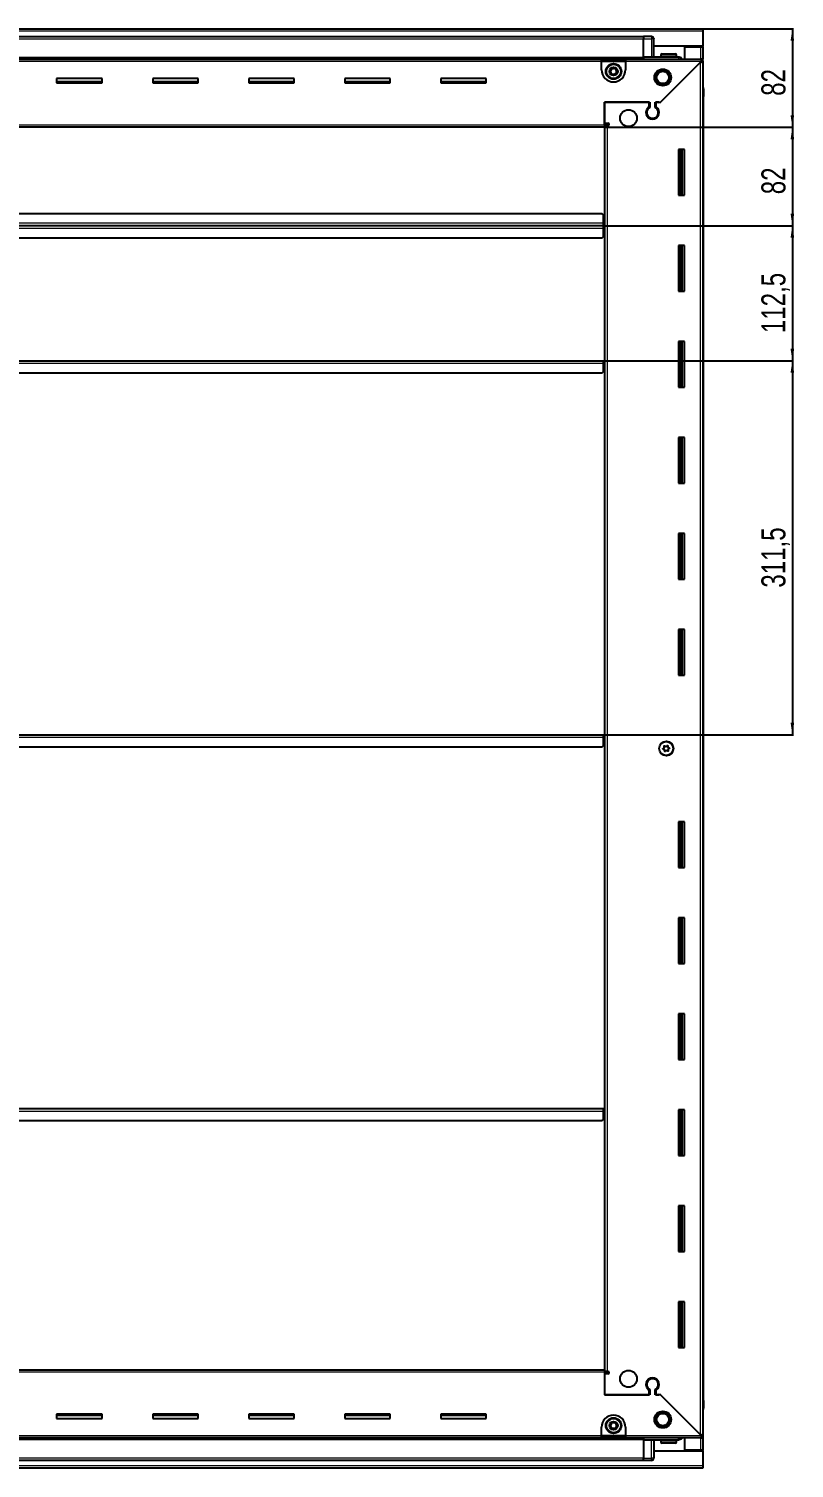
# Model space of a CAD drawing. Header units: millimetres. Extents: x 1315 to 5239, y -645 to 1979.
# Drawn here: x 4601 to 5239, y 577 to 1776 of the extents above; entities that cross this region are included whole.
import ezdxf

# ---------------------------------------------------------------- set-up
doc = ezdxf.new("R2010")
doc.units = ezdxf.units.MM
doc.layers.add('FORMAT', color=7, linetype='Continuous')
doc.styles.add('SLDTEXTSTYLE0', font='TXT', dxfattribs={"width": 0.75})
doc.dimstyles.new('SLDDIMSTYLE0', dxfattribs={"dimtxt": 20, "dimasz": 10, "dimexe": 0, "dimexo": 0.0625, "dimgap": 5, "dimtad": 2, "dimdec": 1, "dimrnd": 1e-09, "dimzin": 12, "dimdsep": 46, "dimtxsty": 'SLDTEXTSTYLE0', "dimsah": 1, "dimcen": 0.09, "dimadec": 0, "dimazin": 3, "dimtfac": 1, "dimtofl": 0, "dimtmove": 0, "dimatfit": 3, "dimfxl": 0, "dimfrac": 2, "dimtolj": 1, "dimtzin": 12, "dimarcsym": 0})

# ---------------------------------------------------------------- blocks, each defined once
blk = doc.blocks.new('_D_7')
at = {"layer": 'FORMAT'}
for p, q in [((5163.2, 1775.8), (5238.7, 1775.8)), ((5237.7, 1775.8), (5237.7, 1693.8)), ((5081.2, 1693.8), (5238.7, 1693.8))]:
    blk.add_line(p, q, dxfattribs=at)
for points in [[(5237.7, 1775.8), (5236.2, 1765.8), (5239.2, 1765.8)], [(5237.7, 1693.8), (5239.2, 1703.8), (5236.2, 1703.8)]]:
    blk.add_solid(points, dxfattribs=at)
at = {"layer": 'FORMAT', "insert": (5211.9, 1720), "char_height": 20, "attachment_point": 1, "rotation": 90, "style": 'SLDTEXTSTYLE0'}
blk.add_mtext('82', dxfattribs=at)
blk = doc.blocks.new('_D_8')
at = {"layer": 'FORMAT'}
for p, q in [((5080.2, 1499.3), (5238.7, 1499.3)), ((5237.7, 1499.3), (5237.7, 1187.8)), ((5080.2, 1187.8), (5238.7, 1187.8))]:
    blk.add_line(p, q, dxfattribs=at)
for points in [[(5237.7, 1499.3), (5236.2, 1489.3), (5239.2, 1489.3)], [(5237.7, 1187.8), (5239.2, 1197.8), (5236.2, 1197.8)]]:
    blk.add_solid(points, dxfattribs=at)
at = {"layer": 'FORMAT', "insert": (5211.9, 1310.3), "char_height": 20, "attachment_point": 1, "rotation": 90, "style": 'SLDTEXTSTYLE0'}
blk.add_mtext('311,5', dxfattribs=at)
blk = doc.blocks.new('_D_9')
at = {"layer": 'FORMAT'}
for p, q in [((5080.2, 1611.8), (5238.7, 1611.8)), ((5237.7, 1611.8), (5237.7, 1499.3)), ((5080.2, 1499.3), (5238.7, 1499.3))]:
    blk.add_line(p, q, dxfattribs=at)
for points in [[(5237.7, 1611.8), (5236.2, 1601.8), (5239.2, 1601.8)], [(5237.7, 1499.3), (5239.2, 1509.3), (5236.2, 1509.3)]]:
    blk.add_solid(points, dxfattribs=at)
at = {"layer": 'FORMAT', "insert": (5211.9, 1522.3), "char_height": 20, "attachment_point": 1, "rotation": 90, "style": 'SLDTEXTSTYLE0'}
blk.add_mtext('112,5', dxfattribs=at)
blk = doc.blocks.new('_D_10')
at = {"layer": 'FORMAT'}
for p, q in [((5081.2, 1693.8), (5238.7, 1693.8)), ((5237.7, 1693.8), (5237.7, 1611.8)), ((5080.2, 1611.8), (5238.7, 1611.8))]:
    blk.add_line(p, q, dxfattribs=at)
for points in [[(5237.7, 1693.8), (5236.2, 1683.8), (5239.2, 1683.8)], [(5237.7, 1611.8), (5239.2, 1621.8), (5236.2, 1621.8)]]:
    blk.add_solid(points, dxfattribs=at)
at = {"layer": 'FORMAT', "insert": (5211.9, 1638), "char_height": 20, "attachment_point": 1, "rotation": 90, "style": 'SLDTEXTSTYLE0'}
blk.add_mtext('82', dxfattribs=at)

msp = doc.modelspace()

# ---------------------------------------------------------------- linework, layer by layer
at = {"color": 7, "linetype": 'Continuous', "lineweight": 25}
for p, q in [((3964.2, 1775.82), (5163.2, 1775.82)), ((5163.2, 1775.82), (5163.2, 1773.72)), ((5113.7, 1769.17), (4013.7, 1769.17)), ((5113.7, 1769.32), (5113.7, 1769.32)), ((5120.2, 1769.32), (5113.7, 1769.32)), ((5120.2, 1769.32), (5113.7, 1769.32)), ((5113.7, 1769.32), (5113.7, 1767.32)), ((5113.7, 1752.32), (5113.7, 1767.32)), ((5122.2, 1767.32), (5122.2, 1767.32)), ((5122.2, 1752.32), (5122.2, 1767.32)), ((5163.2, 1773.72), (5163.2, 1761.32)), ((4013.7, 1751.17), (5113.7, 1751.17)), ((4048.7, 1750.57), (5078.7, 1750.57)), ((5078.7, 1748.47), (5078.7, 1750.57)), ((5078.7, 1750.57), (5098.7, 1750.57)), ((5098.7, 1750.57), (5162.2, 1750.57)), ((5098.7, 1750.57), (5098.7, 1748.47)), ((5113.7, 1752.32), (5113.7, 1751.82)), ((5142.7, 1752.32), (5113.7, 1752.32)), ((5113.7, 1752.29), (5113.78, 1750.57)), ((5163.2, 1761.32), (5122.2, 1761.32)), ((5128.2, 1754.22), (5128.2, 1752.32)), ((5129, 1755.02), (5140.4, 1755.02)), ((5141.2, 1752.32), (5141.2, 1754.22)), ((5148.2, 1760.82), (5161.1, 1760.82)), ((5148.2, 1750.57), (5148.2, 1760.82)), ((5161.1, 1760.82), (5163.2, 1760.82)), ((5161.7, 1760.82), (5161.7, 1761.32)), ((5162.2, 1749.07), (5162.2, 1750.57)), ((5162.2, 1750.57), (5163.2, 1750.57)), ((5163.2, 1760.82), (5163.2, 1761.32)), ((5163.2, 1760.82), (5163.2, 1750.57)), ((5163.2, 1749.07), (5163.2, 1750.57)), ((5078.7, 1749.07), (5098.7, 1749.07)), ((5078.7, 1741.57), (5078.7, 1748.47)), ((5098.7, 1748.47), (5098.7, 1741.57)), ((5161.1, 1747.97), (5127, 1713.87)), ((5127.7, 1714.57), (5161.6, 1748.47)), ((5161.7, 1748.57), (5163.2, 1748.57)), ((5162.2, 1749.07), (5163.2, 1749.07)), ((5163.2, 1749.07), (5163.2, 1748.57)), ((5163.2, 1748.57), (5163.2, 604.07)), ((4662.7, 1734.32), (4624.7, 1734.32)), ((4624.7, 1734.32), (4624.7, 1730.82)), ((4662.7, 1731.57), (4624.7, 1731.57)), ((4624.7, 1730.82), (4662.7, 1730.82)), ((4662.7, 1730.82), (4662.7, 1734.32)), ((4742.7, 1734.32), (4704.7, 1734.32)), ((4704.7, 1734.32), (4704.7, 1730.82)), ((4742.7, 1731.57), (4704.7, 1731.57)), ((4704.7, 1730.82), (4742.7, 1730.82)), ((4742.7, 1730.82), (4742.7, 1734.32)), ((4822.7, 1734.32), (4784.7, 1734.32)), ((4784.7, 1734.32), (4784.7, 1730.82)), ((4822.7, 1731.57), (4784.7, 1731.57)), ((4784.7, 1730.82), (4822.7, 1730.82)), ((4822.7, 1730.82), (4822.7, 1734.32)), ((4902.7, 1734.32), (4864.7, 1734.32)), ((4864.7, 1734.32), (4864.7, 1730.82)), ((4902.7, 1731.57), (4864.7, 1731.57)), ((4864.7, 1730.82), (4902.7, 1730.82)), ((4902.7, 1730.82), (4902.7, 1734.32)), ((4982.7, 1734.32), (4944.7, 1734.32)), ((4944.7, 1734.32), (4944.7, 1730.82)), ((4982.7, 1731.57), (4944.7, 1731.57)), ((4944.7, 1730.82), (4982.7, 1730.82)), ((4982.7, 1730.82), (4982.7, 1734.32)), ((5163.2, 1727.15), (5163.2, 1727.15)), ((5081.2, 1714.57), (5118.9, 1714.57)), ((5081.2, 1695.92), (5081.2, 1714.57)), ((5081.2, 1714.57), (5081.2, 1697.32)), ((5118.2, 1714.57), (5081.2, 1714.57)), ((5118.2, 1714.57), (5118.2, 1710.68)), ((5118.9, 1714.57), (5118.9, 1710.29)), ((5123.5, 1714.57), (5127.7, 1714.57)), ((5123.5, 1710.29), (5123.5, 1714.57)), ((5126.3, 1714.57), (5124.2, 1714.57)), ((5124.2, 1710.68), (5124.2, 1714.57)), ((5127, 1713.87), (5126.3, 1714.57)), ((5163.2, 1719.32), (5163.7, 1719.32)), ((5163.55, 633.32), (5163.55, 1719.32)), ((5163.7, 1725.82), (5163.7, 1719.32)), ((5163.7, 1719.32), (5163.7, 1725.82)), ((5163.7, 1719.32), (5163.7, 1719.32)), ((5163.7, 1719.32), (5163.7, 1719.32)), ((5081.2, 1693.82), (4046.2, 1693.82)), ((5081.2, 1697.32), (5084.05, 1697.32)), ((5083.2, 1696.32), (5081.2, 1696.32)), ((5081.2, 1695.92), (5081.2, 1693.82)), ((5081.2, 1695.32), (5083.3, 1695.32)), ((5081.2, 1693.82), (5081.2, 658.82)), ((5083.2, 1695.32), (5083.2, 1696.32)), ((5084.05, 1695.32), (5083.3, 1695.32)), ((5123.2, 1701.71), (5123.2, 1700.95)), ((5142.7, 1675.32), (5142.7, 1637.32)), ((5147.7, 1675.32), (5142.7, 1675.32)), ((5143.73, 1675.32), (5143.73, 1637.32)), ((5143.76, 1675.32), (5143.76, 1637.32)), ((5145.55, 1675.32), (5145.55, 1637.32)), ((5147.7, 1637.32), (5147.7, 1675.32)), ((5142.7, 1637.32), (5147.7, 1637.32)), ((5079.2, 1621.82), (4048.2, 1621.82)), ((5080.2, 1620.82), (5079.2, 1621.82)), ((5080.2, 1613.92), (5080.2, 1620.82)), ((5080.2, 1611.82), (4047.2, 1611.82)), ((5080.45, 1614.67), (5080.2, 1614.67)), ((5080.2, 1613.92), (5080.2, 1611.82)), ((5080.2, 1611.82), (5080.2, 1609.72)), ((5080.2, 1602.82), (5080.2, 1609.72)), ((5080.2, 1608.97), (5080.45, 1608.97)), ((5080.45, 1611.82), (5080.45, 1614.67)), ((5080.45, 1608.97), (5080.45, 1611.82)), ((5081.2, 1611.82), (5080.45, 1611.82)), ((4048.2, 1601.82), (5079.2, 1601.82)), ((5079.2, 1601.82), (5080.2, 1602.82)), ((5142.7, 1595.32), (5142.7, 1557.32)), ((5147.7, 1595.32), (5142.7, 1595.32)), ((5143.73, 1595.32), (5143.73, 1557.32)), ((5143.76, 1595.32), (5143.76, 1557.32)), ((5145.55, 1595.32), (5145.55, 1557.32)), ((5147.7, 1557.32), (5147.7, 1595.32)), ((5142.7, 1557.32), (5147.7, 1557.32)), ((5142.7, 1515.32), (5142.7, 1477.32)), ((5147.7, 1515.32), (5142.7, 1515.32)), ((5143.73, 1515.32), (5143.73, 1477.32)), ((5143.76, 1515.32), (5143.76, 1477.32)), ((5145.55, 1515.32), (5145.55, 1477.32)), ((5147.7, 1477.32), (5147.7, 1515.32)), ((4047.2, 1499.32), (5080.2, 1499.32)), ((5080.2, 1499.32), (5080.2, 1497.22)), ((5080.45, 1496.47), (5080.45, 1499.32)), ((5080.45, 1499.32), (5081.2, 1499.32)), ((4048.2, 1489.32), (5079.2, 1489.32)), ((5079.2, 1489.32), (5080.2, 1490.32)), ((5080.2, 1490.32), (5080.2, 1497.22)), ((5080.2, 1496.47), (5080.45, 1496.47)), ((5142.7, 1477.32), (5147.7, 1477.32)), ((5142.7, 1435.32), (5142.7, 1397.32)), ((5147.7, 1435.32), (5142.7, 1435.32)), ((5143.73, 1435.32), (5143.73, 1397.32)), ((5143.76, 1435.32), (5143.76, 1397.32)), ((5145.55, 1435.32), (5145.55, 1397.32)), ((5147.7, 1397.32), (5147.7, 1435.32)), ((5142.7, 1397.32), (5147.7, 1397.32)), ((5142.7, 1355.32), (5142.7, 1317.32)), ((5147.7, 1355.32), (5142.7, 1355.32)), ((5143.73, 1355.32), (5143.73, 1317.32)), ((5143.76, 1355.32), (5143.76, 1317.32)), ((5145.55, 1355.32), (5145.55, 1317.32)), ((5147.7, 1317.32), (5147.7, 1355.32)), ((5142.7, 1317.32), (5147.7, 1317.32)), ((5142.7, 1275.32), (5142.7, 1237.32)), ((5147.7, 1275.32), (5142.7, 1275.32)), ((5143.73, 1275.32), (5143.73, 1237.32)), ((5143.76, 1275.32), (5143.76, 1237.32)), ((5145.55, 1275.32), (5145.55, 1237.32)), ((5147.7, 1237.32), (5147.7, 1275.32)), ((5142.7, 1237.32), (5147.7, 1237.32)), ((4047.2, 1187.82), (5080.2, 1187.82)), ((5080.2, 1187.82), (5080.2, 1185.72)), ((5080.45, 1184.97), (5080.45, 1187.82)), ((5080.45, 1187.82), (5081.2, 1187.82)), ((4048.2, 1177.82), (5079.2, 1177.82)), ((5079.2, 1177.82), (5080.2, 1178.82)), ((5080.2, 1178.82), (5080.2, 1185.72)), ((5080.2, 1184.97), (5080.45, 1184.97)), ((5142.7, 1115.32), (5142.7, 1077.32)), ((5147.7, 1115.32), (5142.7, 1115.32)), ((5143.73, 1115.32), (5143.73, 1077.32)), ((5143.76, 1115.32), (5143.76, 1077.32)), ((5145.55, 1115.32), (5145.55, 1077.32)), ((5147.7, 1077.32), (5147.7, 1115.32)), ((5142.7, 1077.32), (5147.7, 1077.32)), ((5142.7, 1035.32), (5142.7, 997.32)), ((5147.7, 1035.32), (5142.7, 1035.32)), ((5143.73, 1035.32), (5143.73, 997.32)), ((5143.76, 1035.32), (5143.76, 997.32)), ((5145.55, 1035.32), (5145.55, 997.32)), ((5147.7, 997.32), (5147.7, 1035.32)), ((5142.7, 997.32), (5147.7, 997.32)), ((5142.7, 955.32), (5142.7, 917.32)), ((5147.7, 955.32), (5142.7, 955.32)), ((5143.73, 955.32), (5143.73, 917.32)), ((5143.76, 955.32), (5143.76, 917.32)), ((5145.55, 955.32), (5145.55, 917.32)), ((5147.7, 917.32), (5147.7, 955.32)), ((5142.7, 917.32), (5147.7, 917.32)), ((4047.2, 876.32), (5080.2, 876.32)), ((5080.2, 876.32), (5080.2, 874.22)), ((5080.45, 873.47), (5080.45, 876.32)), ((5080.45, 876.32), (5081.2, 876.32)), ((5142.7, 875.32), (5142.7, 837.32)), ((5147.7, 875.32), (5142.7, 875.32)), ((5143.73, 875.32), (5143.73, 837.32)), ((5143.76, 875.32), (5143.76, 837.32)), ((5145.55, 875.32), (5145.55, 837.32)), ((5147.7, 837.32), (5147.7, 875.32)), ((4048.2, 866.32), (5079.2, 866.32)), ((5079.2, 866.32), (5080.2, 867.32)), ((5080.2, 867.32), (5080.2, 874.22)), ((5080.2, 873.47), (5080.45, 873.47)), ((5142.7, 837.32), (5147.7, 837.32)), ((5142.7, 795.32), (5142.7, 757.32)), ((5147.7, 795.32), (5142.7, 795.32)), ((5143.73, 795.32), (5143.73, 757.32)), ((5143.76, 795.32), (5143.76, 757.32)), ((5145.55, 795.32), (5145.55, 757.32)), ((5147.7, 757.32), (5147.7, 795.32)), ((5142.7, 757.32), (5147.7, 757.32)), ((5142.7, 715.32), (5142.7, 677.32)), ((5147.7, 715.32), (5142.7, 715.32)), ((5143.73, 715.32), (5143.73, 677.32)), ((5143.76, 715.32), (5143.76, 677.32)), ((5145.55, 715.32), (5145.55, 677.32)), ((5147.7, 677.32), (5147.7, 715.32)), ((5142.7, 677.32), (5147.7, 677.32)), ((4046.2, 658.82), (5081.2, 658.82)), ((5081.2, 658.82), (5081.2, 656.72)), ((5083.3, 657.32), (5081.2, 657.32)), ((5081.2, 656.72), (5081.2, 638.07)), ((5081.2, 656.32), (5083.2, 656.32)), ((5081.2, 655.32), (5081.2, 638.07)), ((5084.05, 655.32), (5081.2, 655.32)), ((5083.2, 656.32), (5083.2, 657.32)), ((5083.3, 657.32), (5084.05, 657.32)), ((5123.2, 651.7), (5123.2, 650.94)), ((5118.9, 638.07), (5081.2, 638.07)), ((5081.2, 638.07), (5118.2, 638.07)), ((5118.2, 641.96), (5118.2, 638.07)), ((5118.9, 642.36), (5118.9, 638.07)), ((5123.5, 638.07), (5123.5, 642.36)), ((5127.7, 638.07), (5123.5, 638.07)), ((5124.2, 638.07), (5124.2, 641.96)), ((5124.2, 638.07), (5126.3, 638.07)), ((5126.3, 638.07), (5127, 638.77)), ((5127, 638.77), (5161.1, 604.67)), ((5161.6, 604.17), (5127.7, 638.07)), ((5163.2, 633.32), (5163.7, 633.32)), ((5163.7, 633.32), (5163.7, 633.32)), ((5163.7, 626.82), (5163.7, 633.32)), ((5163.7, 633.32), (5163.7, 626.82)), ((4662.7, 621.82), (4624.7, 621.82)), ((4624.7, 621.82), (4624.7, 618.32)), ((4624.7, 621.07), (4662.7, 621.07)), ((4624.7, 618.32), (4662.7, 618.32)), ((4662.7, 618.32), (4662.7, 621.82)), ((4742.7, 621.82), (4704.7, 621.82)), ((4704.7, 621.82), (4704.7, 618.32)), ((4704.7, 621.07), (4742.7, 621.07)), ((4704.7, 618.32), (4742.7, 618.32)), ((4742.7, 618.32), (4742.7, 621.82)), ((4822.7, 621.82), (4784.7, 621.82)), ((4784.7, 621.82), (4784.7, 618.32)), ((4784.7, 621.07), (4822.7, 621.07)), ((4784.7, 618.32), (4822.7, 618.32)), ((4822.7, 618.32), (4822.7, 621.82)), ((4902.7, 621.82), (4864.7, 621.82)), ((4864.7, 621.82), (4864.7, 618.32)), ((4864.7, 621.07), (4902.7, 621.07)), ((4864.7, 618.32), (4902.7, 618.32)), ((4902.7, 618.32), (4902.7, 621.82)), ((4982.7, 621.82), (4944.7, 621.82)), ((4944.7, 621.82), (4944.7, 618.32)), ((4944.7, 621.07), (4982.7, 621.07)), ((4944.7, 618.32), (4982.7, 618.32)), ((4982.7, 618.32), (4982.7, 621.82)), ((5113.7, 601.47), (4013.7, 601.47)), ((5078.7, 602.07), (4048.7, 602.07)), ((5078.7, 604.17), (5078.7, 611.07)), ((5078.7, 602.07), (5078.7, 604.17)), ((5098.7, 603.57), (5078.7, 603.57)), ((5098.7, 602.07), (5078.7, 602.07)), ((5098.7, 611.07), (5098.7, 604.17)), ((5098.7, 604.17), (5098.7, 602.07)), ((5162.2, 602.07), (5098.7, 602.07)), ((5113.78, 602.07), (5113.7, 600.36)), ((5113.7, 600.32), (5113.7, 600.82)), ((5142.7, 600.32), (5113.7, 600.32)), ((5113.7, 600.32), (5113.7, 585.32)), ((5122.2, 600.32), (5122.2, 585.32)), ((5128.2, 600.32), (5128.2, 598.42)), ((5141.2, 598.42), (5141.2, 600.32)), ((5148.2, 591.82), (5148.2, 602.07)), ((5161.7, 604.07), (5163.2, 604.07)), ((5162.2, 603.57), (5162.2, 602.07)), ((5163.2, 603.57), (5162.2, 603.57)), ((5163.2, 602.07), (5162.2, 602.07)), ((5163.2, 604.07), (5163.2, 603.57)), ((5163.2, 603.57), (5163.2, 602.07)), ((5163.2, 602.07), (5163.2, 591.82)), ((5122.2, 591.32), (5163.2, 591.32)), ((5136, 597.62), (5129, 597.62)), ((5140.4, 597.62), (5136, 597.62)), ((5161.1, 591.82), (5148.2, 591.82)), ((5163.2, 591.82), (5161.1, 591.82)), ((5161.7, 591.32), (5161.7, 591.82)), ((5163.2, 591.32), (5163.2, 591.82)), ((5163.2, 591.32), (5163.2, 578.92)), ((5163.2, 576.82), (3964.2, 576.82)), ((4013.7, 583.47), (5113.7, 583.47)), ((5113.7, 583.32), (5113.7, 585.32)), ((5113.7, 583.32), (5113.7, 583.32)), ((5120.2, 583.32), (5113.7, 583.32)), ((5113.7, 583.32), (5113.7, 583.32)), ((5120.2, 583.32), (5113.7, 583.32)), ((5121.53, 583.82), (5121.53, 583.82)), ((5163.2, 578.92), (5163.2, 576.82))]:
    msp.add_line(p, q, dxfattribs=at)
at = {"color": 8, "linetype": 'Continuous', "lineweight": 18}
for p, q in [((5163.2, 1773.72), (3964.2, 1773.72)), ((5113.7, 1767.17), (4013.7, 1767.17)), ((5113.7, 1767.32), (5120.2, 1767.32)), ((5120.2, 1769.32), (5120.2, 1767.32)), ((5120.2, 1767.32), (5120.2, 1752.32)), ((5122.2, 1767.32), (5120.2, 1767.32)), ((5113.7, 1751.82), (4013.7, 1751.82)), ((5113.7, 1750.59), (4013.7, 1750.59)), ((5128.2, 1754.22), (5141.2, 1754.22)), ((5161.1, 1761.32), (5161.1, 1760.82)), ((5161.1, 1760.82), (5161.1, 1750.57)), ((5078.7, 1748.47), (4048.7, 1748.47)), ((5078.7, 1748.47), (5098.7, 1748.47)), ((5161.6, 1748.47), (5098.7, 1748.47)), ((5161.1, 604.67), (5161.1, 1747.97)), ((5163.2, 1725.82), (5163.7, 1725.82)), ((4046.2, 1695.92), (5081.2, 1695.92)), ((5083.3, 1695.32), (5083.3, 657.32)), ((5144.97, 1637.32), (5144.97, 1675.32)), ((5146.2, 1637.32), (5146.2, 1675.32)), ((5080.2, 1613.92), (4047.2, 1613.92)), ((4047.2, 1609.72), (5080.2, 1609.72)), ((5144.97, 1557.32), (5144.97, 1595.32)), ((5146.2, 1557.32), (5146.2, 1595.32)), ((5144.97, 1477.32), (5144.97, 1515.32)), ((5146.2, 1477.32), (5146.2, 1515.32)), ((4047.2, 1497.22), (5080.2, 1497.22)), ((5144.97, 1397.32), (5144.97, 1435.32)), ((5146.2, 1397.32), (5146.2, 1435.32)), ((5144.97, 1317.32), (5144.97, 1355.32)), ((5146.2, 1317.32), (5146.2, 1355.32)), ((5144.97, 1237.32), (5144.97, 1275.32)), ((5146.2, 1237.32), (5146.2, 1275.32)), ((4047.2, 1185.72), (5080.2, 1185.72)), ((5144.97, 1077.32), (5144.97, 1115.32)), ((5146.2, 1077.32), (5146.2, 1115.32)), ((5144.97, 997.32), (5144.97, 1035.32)), ((5146.2, 997.32), (5146.2, 1035.32)), ((5144.97, 917.32), (5144.97, 955.32)), ((5146.2, 917.32), (5146.2, 955.32)), ((5144.97, 837.32), (5144.97, 875.32)), ((5146.2, 837.32), (5146.2, 875.32)), ((4047.2, 874.22), (5080.2, 874.22)), ((5144.97, 757.32), (5144.97, 795.32)), ((5146.2, 757.32), (5146.2, 795.32)), ((5144.97, 677.32), (5144.97, 715.32)), ((5146.2, 677.32), (5146.2, 715.32)), ((5081.2, 656.72), (4046.2, 656.72)), ((5163.2, 626.82), (5163.7, 626.82)), ((4013.7, 602.06), (5113.7, 602.06)), ((4013.7, 600.82), (5113.7, 600.82)), ((4048.7, 604.17), (5078.7, 604.17)), ((5098.7, 604.17), (5078.7, 604.17)), ((5098.7, 604.17), (5161.6, 604.17)), ((5120.2, 585.32), (5120.2, 600.32)), ((5161.1, 602.07), (5161.1, 591.82)), ((5136.18, 598.42), (5128.2, 598.42)), ((5141.2, 598.42), (5136.18, 598.42)), ((5161.1, 591.82), (5161.1, 591.32)), ((5163.2, 578.92), (3964.2, 578.92)), ((4013.7, 585.47), (5113.7, 585.47)), ((5113.7, 585.32), (5120.2, 585.32)), ((5122.2, 585.32), (5120.2, 585.32)), ((5120.2, 583.32), (5120.2, 585.32))]:
    msp.add_line(p, q, dxfattribs=at)
at = {"color": 7, "linetype": 'Continuous', "lineweight": 25, "flags": 128}
msp.add_lwpolyline([(5122.06, 1768.08), (5122.16, 1767.71), (5122.2, 1767.32)], dxfattribs=at)
at = {"color": 7, "linetype": 'Continuous', "lineweight": 25}
for centre, radius in [((5088.7, 1740.32), 6.5), ((5088.7, 1740.32), 3.46), ((5129.7, 1735.32), 7), ((5129.7, 1735.32), 6.03), ((5129.7, 1735.32), 5.1), ((5101.2, 1701.32), 7), ((5132.7, 1176.32), 6), ((5132.55, 1176.32), 5.79), ((5132.55, 1176.32), 1.85), ((5101.2, 651.32), 7), ((5129.7, 617.32), 7), ((5088.7, 612.32), 6.5), ((5088.7, 612.32), 3.46), ((5129.7, 617.32), 6.03), ((5129.7, 617.32), 5.1)]:
    msp.add_circle(centre, radius, dxfattribs=at)
at = {"color": 8, "linetype": 'Continuous', "lineweight": 18}
for centre in [(5088.7, 1740.32), (5088.7, 612.32)]:
    msp.add_circle(centre, 5.7, dxfattribs=at)
at = {"color": 7, "linetype": 'Continuous', "lineweight": 25}
for centre, radius, start, end in [((5120.2, 1767.32), 2, 0, 90), ((5122.4, 1752.52), 0.2, 180, 270), ((5129, 1754.22), 0.8, 90, 180), ((5140.4, 1754.22), 0.8, 0, 90), ((5088.7, 1741.57), 10, 180, 270), ((5088.7, 1740.32), 2.5, 160.11158, 220.11158), ((5088.7, 1740.32), 2.5, 100.11158, 160.11158), ((5088.7, 1740.32), 2.5, 220.11158, 280.11158), ((5088.7, 1740.32), 2.5, 40.11158, 100.11158), ((5088.7, 1741.57), 10, 270, 0), ((5088.7, 1740.32), 2.5, 280.11158, 340.11158), ((5088.7, 1740.32), 2.5, 340.11158, 40.11158), ((5161.7, 1725.82), 2, 33.78451, 41.40962), ((5161.7, 1725.82), 2, 0, 41.39416), ((5161.7, 1725.82), 2, 0, 19.56674), ((5121.2, 1706.07), 5.5, 123.05573, 56.94427), ((5121.2, 1706.07), 4.8, 118.63099, 61.36901), ((5084.05, 1696.32), 1, 270, 90), ((5084.05, 656.32), 1, 270, 90), ((5121.2, 646.57), 5.5, 303.05573, 236.94427), ((5121.2, 646.57), 4.8, 298.63099, 241.36901), ((5161.7, 626.82), 2, 318.59038, 0), ((5088.7, 611.07), 10, 90, 180), ((5088.7, 612.32), 2.5, 147.04236, 207.04236), ((5088.7, 612.32), 2.5, 87.04236, 147.04236), ((5088.7, 611.07), 10, 0, 90), ((5088.7, 612.32), 2.5, 27.04236, 87.04236), ((5088.7, 612.32), 2.5, 327.04236, 27.04236), ((5088.7, 612.32), 2.5, 207.04236, 267.04236), ((5088.7, 612.32), 2.5, 267.04236, 327.04236), ((5122.4, 600.12), 0.2, 90, 180), ((5129, 598.42), 0.8, 180, 270), ((5140.4, 598.42), 0.8, 270, 0), ((5120.2, 585.32), 2, 270, 0)]:
    msp.add_arc(centre, radius, start, end, dxfattribs=at)
for points, knots in [([(5113.7, 1752.32), (5113.7, 1752.29), (5113.7, 1752.21), (5113.7, 1751.59), (5113.7, 1751.01), (5113.7, 1750.62), (5113.7, 1750.59)], [0, 0, 0, 0, 0.3242788, 0.6485576, 0.9728365, 1, 1, 1, 1]), ([(5145.92, 1750.57), (5145.8, 1750.77), (5145.41, 1751.42), (5144.26, 1752.13), (5143.22, 1752.26), (5142.7, 1752.32)], [0, 0, 0, 0, 0.1822499, 0.5911249, 1, 1, 1, 1]), ([(5162.2, 1750.57), (5162.16, 1750.55), (5162.07, 1750.49), (5161.93, 1750.1), (5161.8, 1749.54), (5161.69, 1748.96), (5161.63, 1748.6), (5161.6, 1748.47)], [0, 0, 0, 0, 0.2302553, 0.4485219, 0.6667858, 0.8850496, 1, 1, 1, 1]), ([(5085.86, 1739.82), (5085.9, 1739.93), (5086.11, 1740.5), (5086.45, 1741.43), (5086.73, 1742.21), (5086.84, 1742.53)], [0, 0, 0, 0, 0.1331247, 0.6370994, 1, 1, 1, 1]), ([(5087.72, 1737.61), (5087.39, 1738), (5086.77, 1738.74), (5086.15, 1739.48), (5085.86, 1739.82)], [0, 0, 0, 0, 0.5346859, 1, 1, 1, 1]), ([(5086.84, 1742.53), (5087.35, 1742.62), (5088.3, 1742.79), (5089.25, 1742.96), (5089.69, 1743.04)], [0, 0, 0, 0, 0.5346859, 1, 1, 1, 1]), ([(5089.69, 1743.04), (5090.02, 1742.64), (5090.64, 1741.91), (5091.26, 1741.17), (5091.54, 1740.83)], [0, 0, 0, 0, 0.5346859, 1, 1, 1, 1]), ([(5091.54, 1740.83), (5091.43, 1740.51), (5091.15, 1739.73), (5090.81, 1738.8), (5090.61, 1738.23), (5090.56, 1738.12)], [0, 0, 0, 0, 0.3629006, 0.8668753, 1, 1, 1, 1]), ([(5161.1, 1747.97), (5161.36, 1748.02), (5161.85, 1748.11), (5162.49, 1748.24), (5162.96, 1748.37), (5163.18, 1748.48), (5163.2, 1748.55), (5163.2, 1748.57)], [0, 0, 0, 0, 0.2302553, 0.4485219, 0.6667858, 0.8850496, 1, 1, 1, 1]), ([(5090.56, 1738.12), (5090.06, 1738.03), (5089.11, 1737.86), (5088.16, 1737.69), (5087.72, 1737.61)], [0, 0, 0, 0, 0.5346859, 1, 1, 1, 1]), ([(5130.92, 1178.6), (5130.91, 1178.59), (5130.89, 1178.57), (5130.87, 1178.51), (5130.87, 1178.37), (5130.92, 1177.98), (5131, 1177.45), (5130.76, 1176.86), (5130.36, 1176.53), (5130.04, 1176.32), (5129.84, 1176.18), (5129.78, 1176.11), (5129.77, 1176.07), (5129.77, 1176.03), (5129.78, 1176), (5129.83, 1175.95), (5130.06, 1175.82), (5130.51, 1175.67), (5131.11, 1175.29), (5131.29, 1174.6), (5131.29, 1174.12), (5131.34, 1173.86), (5131.37, 1173.8), (5131.39, 1173.77), (5131.42, 1173.76), (5131.46, 1173.76), (5131.5, 1173.78), (5131.57, 1173.81), (5131.76, 1173.94), (5132.06, 1174.18), (5132.5, 1174.46), (5133.13, 1174.49), (5133.61, 1174.25), (5133.96, 1174.08), (5134.1, 1174.03), (5134.16, 1174.04), (5134.19, 1174.05), (5134.22, 1174.08), (5134.23, 1174.14), (5134.24, 1174.28), (5134.18, 1174.66), (5134.11, 1175.2), (5134.34, 1175.79), (5134.74, 1176.11), (5135.07, 1176.33), (5135.26, 1176.47), (5135.32, 1176.54), (5135.34, 1176.58), (5135.34, 1176.61), (5135.33, 1176.64), (5135.28, 1176.7), (5135.04, 1176.82), (5134.59, 1176.98), (5133.99, 1177.36), (5133.82, 1178.05), (5133.81, 1178.53), (5133.77, 1178.79), (5133.74, 1178.85), (5133.71, 1178.87), (5133.68, 1178.88), (5133.65, 1178.88), (5133.61, 1178.87), (5133.53, 1178.83), (5133.35, 1178.7), (5133.05, 1178.46), (5132.61, 1178.19), (5131.98, 1178.15), (5131.49, 1178.4), (5131.14, 1178.57), (5131, 1178.61), (5130.94, 1178.61), (5130.93, 1178.6), (5130.92, 1178.6)], [0, 0, 0, 0, 0.00200873, 0.00442003, 0.00936469, 0.02552819, 0.06770529, 0.09578618, 0.12464563, 0.1503415, 0.16051935, 0.16339425, 0.16569651, 0.16724481, 0.16887414, 0.1707699, 0.17860577, 0.21199411, 0.24999446, 0.2879948, 0.32138314, 0.32921901, 0.33111477, 0.3327441, 0.3342924, 0.33621663, 0.33853534, 0.3413178, 0.34966197, 0.37535784, 0.40421729, 0.43229818, 0.47447528, 0.49063878, 0.4966691, 0.49844005, 0.5, 0.50200873, 0.50442003, 0.50936469, 0.52552819, 0.56770529, 0.59578618, 0.62464563, 0.6503415, 0.66051935, 0.66339425, 0.66569651, 0.66724481, 0.66887414, 0.6707699, 0.67860577, 0.71199411, 0.74999446, 0.7879948, 0.82138314, 0.82921901, 0.83111477, 0.8327441, 0.8342924, 0.83621663, 0.83853534, 0.8413178, 0.84966197, 0.87535784, 0.90421729, 0.93229818, 0.97447528, 0.99063878, 0.9966691, 0.99844005, 1, 1, 1, 1]), ([(5085.82, 612.47), (5086.1, 612.91), (5086.63, 613.71), (5087.15, 614.52), (5087.39, 614.89)], [0, 0, 0, 0, 0.5346859, 1, 1, 1, 1]), ([(5087.13, 609.9), (5086.9, 610.36), (5086.46, 611.22), (5086.02, 612.07), (5085.82, 612.47)], [0, 0, 0, 0, 0.5346859, 1, 1, 1, 1]), ([(5087.39, 614.89), (5087.52, 614.89), (5088.11, 614.86), (5089.11, 614.81), (5089.93, 614.76), (5090.27, 614.75)], [0, 0, 0, 0, 0.1331247, 0.6370994, 1, 1, 1, 1]), ([(5091.59, 612.17), (5091.31, 611.74), (5090.78, 610.93), (5090.26, 610.13), (5090.02, 609.75)], [0, 0, 0, 0, 0.5346859, 1, 1, 1, 1]), ([(5090.27, 614.75), (5090.51, 614.29), (5090.95, 613.43), (5091.38, 612.57), (5091.59, 612.17)], [0, 0, 0, 0, 0.53468586, 1, 1, 1, 1]), ([(5090.02, 609.75), (5089.67, 609.77), (5088.85, 609.81), (5087.86, 609.86), (5087.26, 609.89), (5087.13, 609.9)], [0, 0, 0, 0, 0.3629006, 0.8668753, 1, 1, 1, 1]), ([(5113.7, 600.32), (5113.7, 600.36), (5113.7, 600.44), (5113.7, 601.05), (5113.7, 601.63), (5113.7, 602.03), (5113.7, 602.06)], [0, 0, 0, 0, 0.3242788, 0.6485576, 0.9728365, 1, 1, 1, 1]), ([(5145.92, 602.07), (5145.8, 601.87), (5145.41, 601.22), (5144.26, 600.51), (5143.22, 600.39), (5142.7, 600.32)], [0, 0, 0, 0, 0.1822499, 0.5911249, 1, 1, 1, 1]), ([(5163.2, 604.07), (5163.18, 604.12), (5163.12, 604.21), (5162.73, 604.34), (5162.17, 604.47), (5161.59, 604.58), (5161.23, 604.65), (5161.1, 604.67)], [0, 0, 0, 0, 0.2302553, 0.4485219, 0.6667858, 0.8850496, 1, 1, 1, 1]), ([(5161.6, 604.17), (5161.65, 603.92), (5161.74, 603.43), (5161.87, 602.79), (5162, 602.32), (5162.11, 602.1), (5162.18, 602.08), (5162.2, 602.07)], [0, 0, 0, 0, 0.2302553, 0.4485219, 0.6667858, 0.8850496, 1, 1, 1, 1])]:
    msp.add_open_spline(points, degree=3, knots=knots, dxfattribs=at)
at = {"color": 8, "linetype": 'Continuous', "lineweight": 18}
for points, knots in [([(5142.7, 1752.32), (5142.7, 1752.28), (5142.7, 1752.2), (5142.7, 1751.77), (5142.7, 1751.31), (5142.7, 1750.9), (5142.7, 1750.63), (5142.7, 1750.57)], [0, 0, 0, 0, 0.3597529, 0.5534142, 0.7511852, 0.9489563, 1, 1, 1, 1]), ([(5142.7, 600.32), (5142.7, 600.37), (5142.7, 600.44), (5142.7, 600.88), (5142.7, 601.33), (5142.7, 601.75), (5142.7, 602.02), (5142.7, 602.07)], [0, 0, 0, 0, 0.35975288, 0.55341416, 0.75118521, 0.94895626, 1, 1, 1, 1])]:
    msp.add_open_spline(points, degree=3, knots=knots, dxfattribs=at)
at = {"color": 7, "linetype": 'Continuous', "lineweight": 25}
for points in [[(5161.1, 1747.97), (5161.18, 1748.02), (5161.34, 1748.12), (5161.54, 1748.27), (5161.68, 1748.42), (5161.69, 1748.52), (5161.7, 1748.57)], [(5162.2, 1749.07), (5162.15, 1749.06), (5162.05, 1749.05), (5161.9, 1748.91), (5161.75, 1748.71), (5161.65, 1748.55), (5161.6, 1748.47)], [(5161.7, 604.07), (5161.69, 604.12), (5161.68, 604.22), (5161.54, 604.37), (5161.34, 604.52), (5161.18, 604.62), (5161.1, 604.67)], [(5161.6, 604.17), (5161.65, 604.09), (5161.75, 603.94), (5161.9, 603.74), (5162.05, 603.6), (5162.15, 603.58), (5162.2, 603.57)]]:
    msp.add_open_spline(points, degree=3, dxfattribs=at)

# ---------------------------------------------------------------- dimensions: what is measured, and where the dimension line sits
at = {"layer": 'FORMAT'}
for base, p1, p2, picture, middle in [((5237.7, 1693.82), (5163.2, 1775.82), (5081.2, 1693.82), '_D_7', (5237.7, 1734.82)), ((5237.7, 1611.82), (5081.2, 1693.82), (5080.2, 1611.82), '_D_10', (5237.7, 1652.82)), ((5237.7, 1499.32), (5080.2, 1611.82), (5080.2, 1499.32), '_D_9', (5237.7, 1555.57)), ((5237.7, 1187.82), (5080.2, 1499.32), (5080.2, 1187.82), '_D_8', (5237.7, 1343.57))]:
    dim = msp.add_linear_dim(base=base, p1=p1, p2=p2, angle=90, dimstyle='SLDDIMSTYLE0', dxfattribs=at)
    dim.commit()
    dim.dimension.update_dxf_attribs({"geometry": picture, "text_midpoint": middle, "dimtype": 160})

doc.saveas('drawing.dxf')
